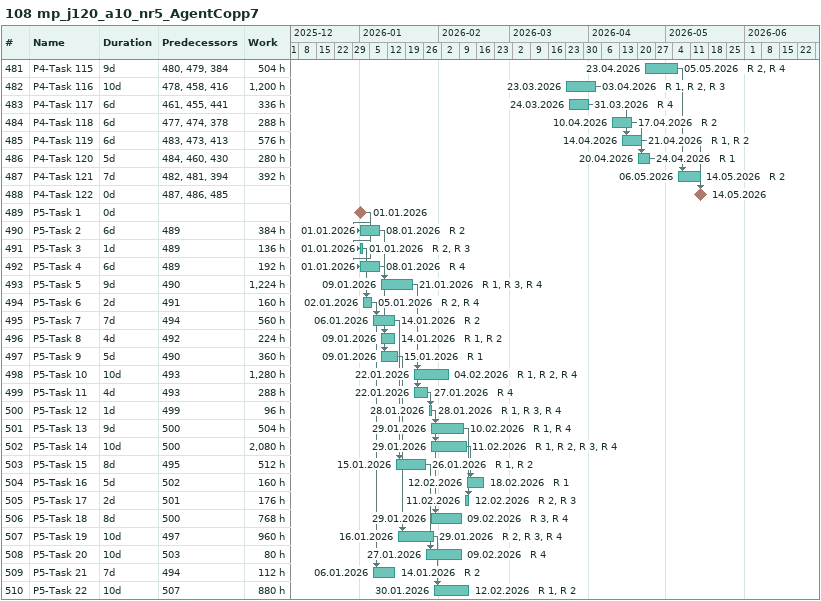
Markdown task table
108 mp_j120_a10_nr5_AgentCopp7

| ID | Task | Duration | Start | Finish | Predecessors | Resources | Work (h) |
|---|---|---|---|---|---|---|---|
| 481 | P4-Task 115 | 9d | 2026-04-23 | 2026-05-05 | 480, 479, 384 | R 2, R 4 | 504 |
| 482 | P4-Task 116 | 10d | 2026-03-23 | 2026-04-03 | 478, 458, 416 | R 1, R 2, R 3 | 1200 |
| 483 | P4-Task 117 | 6d | 2026-03-24 | 2026-03-31 | 461, 455, 441 | R 4 | 336 |
| 484 | P4-Task 118 | 6d | 2026-04-10 | 2026-04-17 | 477, 474, 378 | R 2 | 288 |
| 485 | P4-Task 119 | 6d | 2026-04-14 | 2026-04-21 | 483, 473, 413 | R 1, R 2 | 576 |
| 486 | P4-Task 120 | 5d | 2026-04-20 | 2026-04-24 | 484, 460, 430 | R 1 | 280 |
| 487 | P4-Task 121 | 7d | 2026-05-06 | 2026-05-14 | 482, 481, 394 | R 2 | 392 |
| 488 | P4-Task 122 | 0d | 2026-05-14 | 2026-05-14 | 487, 486, 485 |  |  |
| 489 | P5-Task 1 | 0d | 2026-01-01 | 2026-01-01 |  |  |  |
| 490 | P5-Task 2 | 6d | 2026-01-01 | 2026-01-08 | 489 | R 2 | 384 |
| 491 | P5-Task 3 | 1d | 2026-01-01 | 2026-01-01 | 489 | R 2, R 3 | 136 |
| 492 | P5-Task 4 | 6d | 2026-01-01 | 2026-01-08 | 489 | R 4 | 192 |
| 493 | P5-Task 5 | 9d | 2026-01-09 | 2026-01-21 | 490 | R 1, R 3, R 4 | 1224 |
| 494 | P5-Task 6 | 2d | 2026-01-02 | 2026-01-05 | 491 | R 2, R 4 | 160 |
| 495 | P5-Task 7 | 7d | 2026-01-06 | 2026-01-14 | 494 | R 2 | 560 |
| 496 | P5-Task 8 | 4d | 2026-01-09 | 2026-01-14 | 492 | R 1, R 2 | 224 |
| 497 | P5-Task 9 | 5d | 2026-01-09 | 2026-01-15 | 490 | R 1 | 360 |
| 498 | P5-Task 10 | 10d | 2026-01-22 | 2026-02-04 | 493 | R 1, R 2, R 4 | 1280 |
| 499 | P5-Task 11 | 4d | 2026-01-22 | 2026-01-27 | 493 | R 4 | 288 |
| 500 | P5-Task 12 | 1d | 2026-01-28 | 2026-01-28 | 499 | R 1, R 3, R 4 | 96 |
| 501 | P5-Task 13 | 9d | 2026-01-29 | 2026-02-10 | 500 | R 1, R 4 | 504 |
| 502 | P5-Task 14 | 10d | 2026-01-29 | 2026-02-11 | 500 | R 1, R 2, R 3, R 4 | 2080 |
| 503 | P5-Task 15 | 8d | 2026-01-15 | 2026-01-26 | 495 | R 1, R 2 | 512 |
| 504 | P5-Task 16 | 5d | 2026-02-12 | 2026-02-18 | 502 | R 1 | 160 |
| 505 | P5-Task 17 | 2d | 2026-02-11 | 2026-02-12 | 501 | R 2, R 3 | 176 |
| 506 | P5-Task 18 | 8d | 2026-01-29 | 2026-02-09 | 500 | R 3, R 4 | 768 |
| 507 | P5-Task 19 | 10d | 2026-01-16 | 2026-01-29 | 497 | R 2, R 3, R 4 | 960 |
| 508 | P5-Task 20 | 10d | 2026-01-27 | 2026-02-09 | 503 | R 4 | 80 |
| 509 | P5-Task 21 | 7d | 2026-01-06 | 2026-01-14 | 494 | R 2 | 112 |
| 510 | P5-Task 22 | 10d | 2026-01-30 | 2026-02-12 | 507 | R 1, R 2 | 880 |
